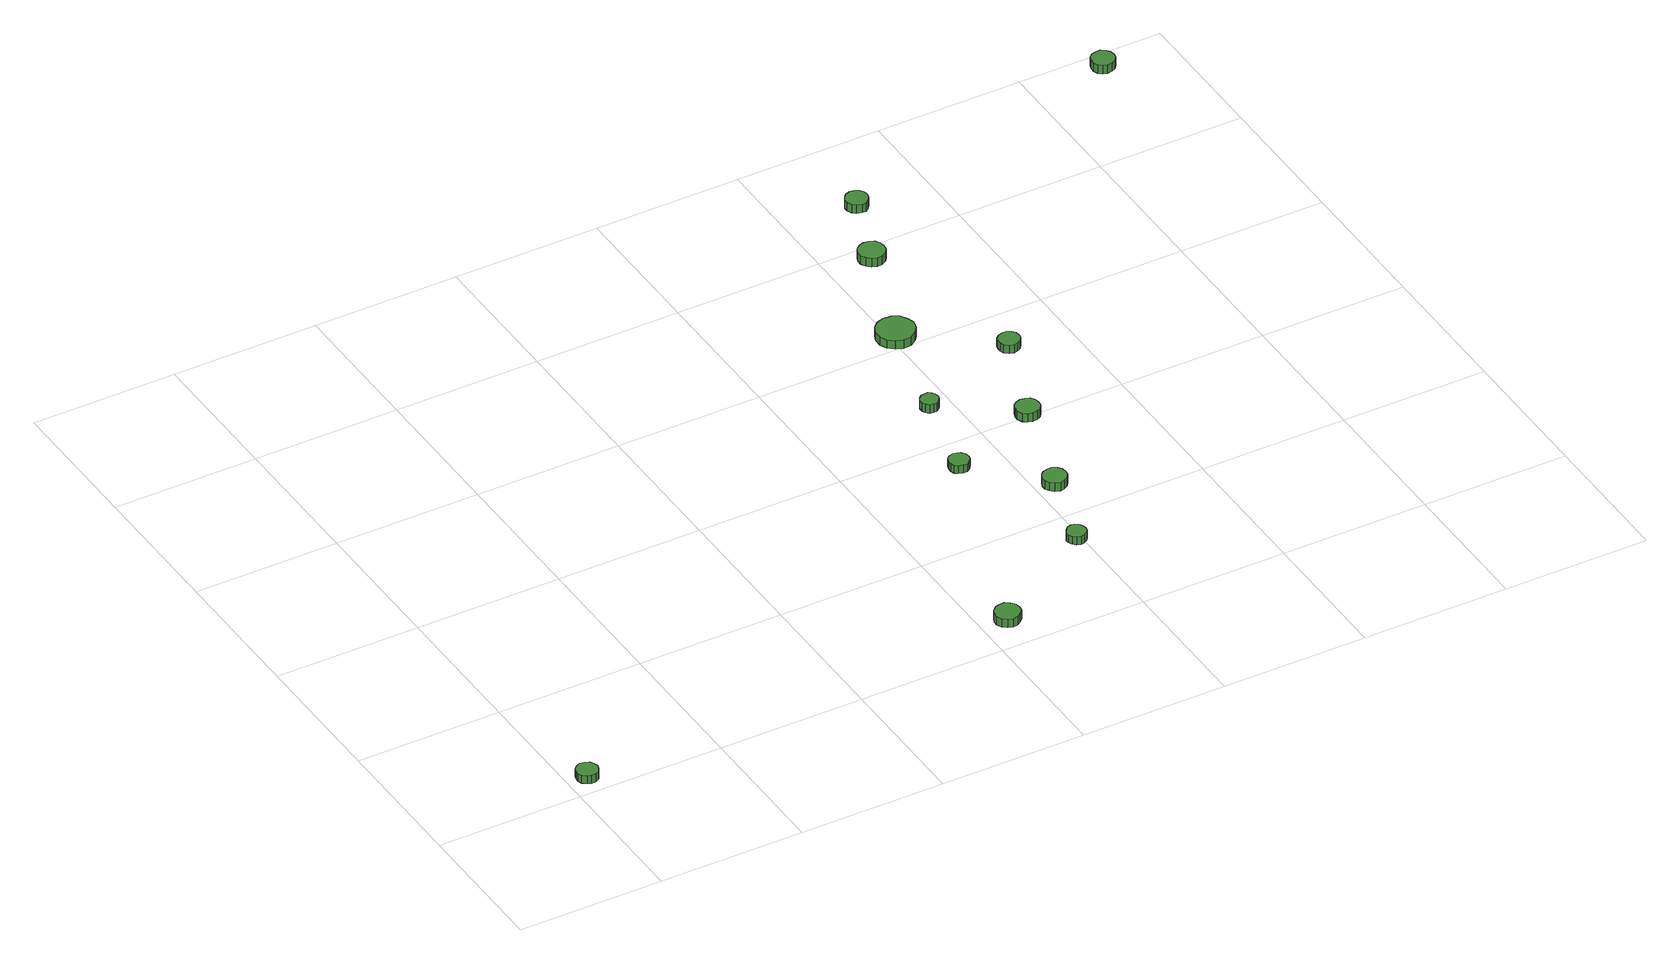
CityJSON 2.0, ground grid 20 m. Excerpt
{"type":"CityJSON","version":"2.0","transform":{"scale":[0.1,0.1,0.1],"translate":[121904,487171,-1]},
"CityObjects":{
"tree1":{"type":"SolitaryVegetationObject","attributes":{"function":"something"},"geometry":[{"type":"MultiSurface","lod":"1","boundaries":[[[0,1,2,3,4,5,6,7,8,9,10,11,12,13,14]],[[15,16,17,18,19,20,21,22,23,24,25,26,27,28,29]],[[0,29,28,1]],[[1,28,27,2]],[[2,27,26,3]],[[3,26,25,4]],[[4,25,24,5]],[[5,24,23,6]],[[6,23,22,7]],[[7,22,21,8]],[[8,21,20,9]],[[9,20,19,10]],[[10,19,18,11]],[[11,18,17,12]],[[12,17,16,13]],[[13,16,15,14]],[[14,15,29,0]]]}]},
"tree2":{"type":"SolitaryVegetationObject","attributes":{"function":"something"},"geometry":[{"type":"MultiSurface","lod":"1","boundaries":[[[30,31,32,33,34,35,36,37,38,39,40,41,42,43,44]],[[45,46,47,48,49,50,51,52,53,54,55,56,57,58,59]],[[30,59,58,31]],[[31,58,57,32]],[[32,57,56,33]],[[33,56,55,34]],[[34,55,54,35]],[[35,54,53,36]],[[36,53,52,37]],[[37,52,51,38]],[[38,51,50,39]],[[39,50,49,40]],[[40,49,48,41]],[[41,48,47,42]],[[42,47,46,43]],[[43,46,45,44]],[[44,45,59,30]]]}]},
"tree3":{"type":"SolitaryVegetationObject","attributes":{"function":"something"},"geometry":[{"type":"MultiSurface","lod":"1","boundaries":[[[60,61,62,63,64,65,66,67,68,69,70,71,72,73,74]],[[75,76,77,78,79,80,81,82,83,84,85,86,87,88,89]],[[60,89,88,61]],[[61,88,87,62]],[[62,87,86,63]],[[63,86,85,64]],[[64,85,84,65]],[[65,84,83,66]],[[66,83,82,67]],[[67,82,81,68]],[[68,81,80,69]],[[69,80,79,70]],[[70,79,78,71]],[[71,78,77,72]],[[72,77,76,73]],[[73,76,75,74]],[[74,75,89,60]]]}]},
"tree4":{"type":"SolitaryVegetationObject","attributes":{"function":"something"},"geometry":[{"type":"MultiSurface","lod":"1","boundaries":[[[90,91,92,93,94,95,96,97,98,99,100,101,102,103,104]],[[105,106,107,108,109,110,111,112,113,114,115,116,117,118,119]],[[90,119,118,91]],[[91,118,117,92]],[[92,117,116,93]],[[93,116,115,94]],[[94,115,114,95]],[[95,114,113,96]],[[96,113,112,97]],[[97,112,111,98]],[[98,111,110,99]],[[99,110,109,100]],[[100,109,108,101]],[[101,108,107,102]],[[102,107,106,103]],[[103,106,105,104]],[[104,105,119,90]]]}]},
"tree5":{"type":"SolitaryVegetationObject","attributes":{"function":"something"},"geometry":[{"type":"MultiSurface","lod":"1","boundaries":[[[120,121,122,123,124,125,126,127,128,129,130,131,132,133,134]],[[135,136,137,138,139,140,141,142,143,144,145,146,147,148,149]],[[120,149,148,121]],[[121,148,147,122]],[[122,147,146,123]],[[123,146,145,124]],[[124,145,144,125]],[[125,144,143,126]],[[126,143,142,127]],[[127,142,141,128]],[[128,141,140,129]],[[129,140,139,130]],[[130,139,138,131]],[[131,138,137,132]],[[132,137,136,133]],[[133,136,135,134]],[[134,135,149,120]]]}]},
"tree6":{"type":"SolitaryVegetationObject","attributes":{"function":"something"},"geometry":[{"type":"MultiSurface","lod":"1","boundaries":[[[150,151,152,153,154,155,156,157,158,159,160,161,162,163,164]],[[165,166,167,168,169,170,171,172,173,174,175,176,177,178,179]],[[150,179,178,151]],[[151,178,177,152]],[[152,177,176,153]],[[153,176,175,154]],[[154,175,174,155]],[[155,174,173,156]],[[156,173,172,157]],[[157,172,171,158]],[[158,171,170,159]],[[159,170,169,160]],[[160,169,168,161]],[[161,168,167,162]],[[162,167,166,163]],[[163,166,165,164]],[[164,165,179,150]]]}]},
"tree7":{"type":"SolitaryVegetationObject","attributes":{"function":"something"},"geometry":[{"type":"MultiSurface","lod":"1","boundaries":[[[180,181,182,183,184,185,186,187,188,189,190,191,192,193,194]],[[195,196,197,198,199,200,201,202,203,204,205,206,207,208,209]],[[180,209,208,181]],[[181,208,207,182]],[[182,207,206,183]],[[183,206,205,184]],[[184,205,204,185]],[[185,204,203,186]],[[186,203,202,187]],[[187,202,201,188]],[[188,201,200,189]],[[189,200,199,190]],[[190,199,198,191]],[[191,198,197,192]],[[192,197,196,193]],[[193,196,195,194]],[[194,195,209,180]]]}]},
"tree8":{"type":"SolitaryVegetationObject","attributes":{"function":"something"},"geometry":[{"type":"MultiSurface","lod":"1","boundaries":[[[210,211,212,213,214,215,216,217,218,219,220,221,222,223,224]],[[225,226,227,228,229,230,231,232,233,234,235,236,237,238,239]],[[210,239,238,211]],[[211,238,237,212]],[[212,237,236,213]],[[213,236,235,214]],[[214,235,234,215]],[[215,234,233,216]],[[216,233,232,217]],[[217,232,231,218]],[[218,231,230,219]],[[219,230,229,220]],[[220,229,228,221]],[[221,228,227,222]],[[222,227,226,223]],[[223,226,225,224]],[[224,225,239,210]]]}]},
"tree9":{"type":"SolitaryVegetationObject","attributes":{"function":"something"},"geometry":[{"type":"MultiSurface","lod":"1","boundaries":[[[240,241,242,243,244,245,246,247,248,249,250,251,252,253,254]],[[255,256,257,258,259,260,261,262,263,264,265,266,267,268,269]],[[240,269,268,241]],[[241,268,267,242]],[[242,267,266,243]],[[243,266,265,244]],[[244,265,264,245]],[[245,264,263,246]],[[246,263,262,247]],[[247,262,261,248]],[[248,261,260,249]],[[249,260,259,250]],[[250,259,258,251]],[[251,258,257,252]],[[252,257,256,253]],[[253,256,255,254]],[[254,255,269,240]]]}]},
"tree10":{"type":"SolitaryVegetationObject","attributes":{"function":"something"},"geometry":[{"type":"MultiSurface","lod":"1","boundaries":[[[270,271,272,273,274,275,276,277,278,279,280,281,282,283,284]],[[285,286,287,288,289,290,291,292,293,294,295,296,297,298,299]],[[270,299,298,271]],[[271,298,297,272]],[[272,297,296,273]],[[273,296,295,274]],[[274,295,294,275]],[[275,294,293,276]],[[276,293,292,277]],[[277,292,291,278]],[[278,291,290,279]],[[279,290,289,280]],[[280,289,288,281]],[[281,288,287,282]],[[282,287,286,283]],[[283,286,285,284]],[[284,285,299,270]]]}]},
"tree11":{"type":"SolitaryVegetationObject","attributes":{"function":"something"},"geometry":[{"type":"MultiSurface","lod":"1","boundaries":[[[300,301,302,303,304,305,306,307,308,309,310,311,312,313,314]],[[315,316,317,318,319,320,321,322,323,324,325,326,327,328,329]],[[300,329,328,301]],[[301,328,327,302]],[[302,327,326,303]],[[303,326,325,304]],[[304,325,324,305]],[[305,324,323,306]],[[306,323,322,307]],[[307,322,321,308]],[[308,321,320,309]],[[309,320,319,310]],[[310,319,318,311]],[[311,318,317,312]],[[312,317,316,313]],[[313,316,315,314]],[[314,315,329,300]]]}]},
"tree12":{"type":"SolitaryVegetationObject","attributes":{"function":"something"},"geometry":[{"type":"MultiSurface","lod":"1","boundaries":[[[330,331,332,333,334,335,336,337,338,339,340,341,342,343,344]],[[345,346,347,348,349,350,351,352,353,354,355,356,357,358,359]],[[330,359,358,331]],[[331,358,357,332]],[[332,357,356,333]],[[333,356,355,334]],[[334,355,354,335]],[[335,354,353,336]],[[336,353,352,337]],[[337,352,351,338]],[[338,351,350,339]],[[339,350,349,340]],[[340,349,348,341]],[[341,348,347,342]],[[342,347,346,343]],[[343,346,345,344]],[[344,345,359,330]]]}]}
},
"vertices":[
[35,17,32],[33,23,32],[30,28,32],[24,31,32],[18,32,32],[13,30,32],[8,26,32],[6,20,32],[6,14,32],[8,9,32],[13,5,32],[18,3,32],[24,3,32],[30,6,32],[33,11,32],[33,11,20],[30,6,20],[24,3,20],[18,3,20],[13,5,20],[8,9,20],[6,14,20],[6,20,20],[8,26,20],[13,30,20],[18,32,20],[24,31,20],[30,28,20],[33,23,20],[35,17,20],
[650,44,28],[649,51,28],[644,57,28],[638,61,28],[631,61,28],[625,59,28],[619,54,28],[616,48,28],[616,41,28],[619,34,28],[625,30,28],[631,27,28],[638,28,28],[644,32,28],[649,37,28],[649,37,15],[644,32,15],[638,28,15],[631,27,15],[625,30,15],[619,34,15],[616,41,15],[616,48,15],[619,54,15],[625,59,15],[631,61,15],[638,61,15],[644,57,15],[649,51,15],[650,44,15],
[801,143,29],[800,149,29],[797,153,29],[792,156,29],[787,157,29],[782,155,29],[778,151,29],[775,146,29],[775,141,29],[778,136,29],[782,132,29],[787,130,29],[792,131,29],[797,134,29],[800,138,29],[800,138,17],[797,134,17],[792,131,17],[787,130,17],[782,132,17],[778,136,17],[775,141,17],[775,146,17],[778,151,17],[782,155,17],[787,157,17],[792,156,17],[797,153,17],[800,149,17],[801,143,17],
[753,348,24],[752,354,24],[748,359,24],[744,361,24],[738,362,24],[732,360,24],[728,357,24],[726,351,24],[726,346,24],[728,340,24],[732,337,24],[738,335,24],[744,335,24],[748,338,24],[752,343,24],[752,343,12],[748,338,12],[744,335,12],[738,335,12],[732,337,12],[728,340,12],[726,346,12],[726,351,12],[728,357,12],[732,360,12],[738,362,12],[744,361,12],[748,359,12],[752,354,12],[753,348,12],
[841,261,24],[840,268,24],[836,273,24],[830,277,24],[824,277,24],[817,275,24],[812,271,24],[809,264,24],[809,258,24],[812,252,24],[817,247,24],[824,245,24],[830,246,24],[836,249,24],[840,255,24],[840,255,11],[836,249,11],[830,246,11],[824,245,11],[817,247,11],[812,252,11],[809,258,11],[809,264,11],[812,271,11],[817,275,11],[824,277,11],[830,277,11],[836,273,11],[840,268,11],[841,261,11],
[782,474,24],[781,479,24],[778,483,24],[774,486,24],[769,486,24],[764,485,24],[760,481,24],[758,477,24],[758,471,24],[760,467,24],[764,463,24],[769,462,24],[774,462,24],[778,465,24],[781,469,24],[781,469,11],[778,465,11],[774,462,11],[769,462,11],[764,463,11],[760,467,11],[758,471,11],[758,477,11],[760,481,11],[764,485,11],[769,486,11],[774,486,11],[778,483,11],[781,479,11],[782,474,11],
[827,612,31],[824,622,31],[818,631,31],[809,636,31],[798,637,31],[788,634,31],[780,627,31],[776,617,31],[776,606,31],[780,597,31],[788,590,31],[798,586,31],[809,587,31],[818,593,31],[824,601,31],[824,601,18],[818,593,18],[809,587,18],[798,586,18],[788,590,18],[780,597,18],[776,606,18],[776,617,18],[780,627,18],[788,634,18],[798,637,18],[809,636,18],[818,631,18],[824,622,18],[827,612,18],
[883,401,24],[882,408,24],[878,413,24],[872,416,24],[865,417,24],[859,415,24],[854,411,24],[851,404,24],[851,398,24],[854,391,24],[859,387,24],[865,385,24],[872,386,24],[878,389,24],[882,394,24],[882,394,11],[878,389,11],[872,386,11],[865,385,11],[859,387,11],[854,391,11],[851,398,11],[851,404,11],[854,411,11],[859,415,11],[865,417,11],[872,416,11],[878,413,11],[882,408,11],[883,401,11],
[929,529,27],[928,535,27],[924,540,27],[919,543,27],[913,543,27],[907,541,27],[902,537,27],[900,532,27],[900,526,27],[902,520,27],[907,516,27],[913,514,27],[919,515,27],[924,518,27],[928,523,27],[928,523,15],[924,518,15],[919,515,15],[913,514,15],[907,516,15],[902,520,15],[900,526,15],[900,532,15],[902,537,15],[907,541,15],[913,543,15],[919,543,15],[924,540,15],[928,535,15],[929,529,15],
[874,767,30],[873,774,30],[869,781,30],[862,784,30],[855,785,30],[848,783,30],[842,778,30],[839,771,30],[839,763,30],[842,757,30],[848,752,30],[855,749,30],[862,750,30],[869,754,30],[873,760,30],[873,760,17],[869,754,17],[862,750,17],[855,749,17],[848,752,17],[842,757,17],[839,763,17],[839,771,17],[842,778,17],[848,783,17],[855,785,17],[862,784,17],[869,781,17],[873,774,17],[874,767,17],
[913,876,24],[912,882,24],[908,887,24],[903,890,24],[897,891,24],[890,889,24],[886,885,24],[883,879,24],[883,873,24],[886,867,24],[890,863,24],[897,861,24],[903,861,24],[908,865,24],[912,870,24],[912,870,11],[908,865,11],[903,861,11],[897,861,11],[890,863,11],[886,867,11],[883,873,11],[883,879,11],[886,885,11],[890,889,11],[897,891,11],[903,890,11],[908,887,11],[912,882,11],[913,876,11],
[1322,977,21],[1320,983,21],[1317,988,21],[1311,992,21],[1304,992,21],[1298,990,21],[1293,986,21],[1291,980,21],[1291,973,21],[1293,967,21],[1298,963,21],[1304,961,21],[1311,962,21],[1317,965,21],[1320,970,21],[1320,970,8],[1317,965,8],[1311,962,8],[1304,961,8],[1298,963,8],[1293,967,8],[1291,973,8],[1291,980,8],[1293,986,8],[1298,990,8],[1304,992,8],[1311,992,8],[1317,988,8],[1320,983,8],[1322,977,8]
]}
